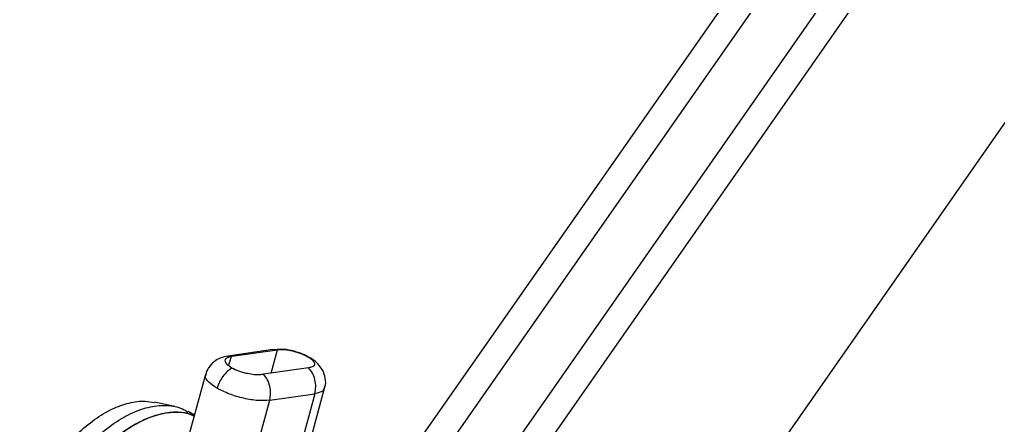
# Model space of a CAD drawing. Header units: millimetres. Extents: x 15 to 1192, y 5 to 836.
# Drawn here: x 654 to 743.2, y 488.3 to 525.3 of the extents above; entities that cross this region are included whole.
import ezdxf

# ---------------------------------------------------------------- set-up
doc = ezdxf.new("R2010")
doc.units = ezdxf.units.MM

msp = doc.modelspace()

# ---------------------------------------------------------------- linework, layer by layer
at = {"color": 7, "linetype": 'Continuous', "lineweight": 25}
for p, q in [((774.282, 594.252), (695.801, 481.945)), ((776.403, 593.027), (697.923, 480.72)), ((757.562, 583.106), (689.437, 485.619)), ((760.149, 582.548), (691.559, 484.394)), ((722.507, 485.437), (789.014, 580.61)), ((677.043, 495.222), (672.935, 494.625)), ((673.334, 494.611), (677.441, 495.209)), ((676.881, 493.069), (677.465, 495.212)), ((677.441, 495.209), (677.044, 495.207)), ((677.441, 495.209), (677.465, 495.212)), ((673.334, 494.611), (672.936, 494.609)), ((673.237, 494.596), (673.011, 493.768)), ((673.237, 494.596), (673.334, 494.611)), ((673.32, 493.538), (673.317, 493.54)), ((680.292, 493.566), (676.185, 492.968)), ((680.316, 493.569), (680.292, 493.566)), ((670.908, 492.954), (669.422, 487.508)), ((676.185, 492.968), (676.087, 492.953)), ((680.282, 486.263), (681.768, 491.71)), ((676.759, 490.605), (680.866, 491.202)), ((680.866, 491.202), (679.38, 485.756)), ((668.123, 490.037), (666.257, 490.433)), ((675.273, 485.158), (676.759, 490.605)), ((669.897, 489.25), (669.332, 489.576)), ((664.428, 488.349), (664.392, 488.328))]:
    msp.add_line(p, q, dxfattribs=at)
for points, knots in [([(680.385, 494.508), (680.234, 494.588), (679.804, 494.818), (678.993, 495.086), (678.125, 495.267), (677.628, 495.24), (677.433, 495.229)], [0, 0, 0, 0, 0.1713698, 0.4893939, 0.7999197, 1, 1, 1, 1]), ([(677.465, 495.212), (677.575, 495.222), (677.785, 495.241), (678.243, 495.214), (678.734, 495.132), (679.219, 495.001), (679.718, 494.834), (680.024, 494.677), (680.226, 494.574)], [0, 0, 0, 0, 0.147042, 0.279731, 0.500428, 0.628904, 0.755239, 1, 1, 1, 1]), ([(672.935, 494.625), (672.718, 494.581), (672.282, 494.492), (671.663, 494.139), (671.152, 493.622), (670.998, 493.168), (670.927, 492.955)], [0, 0, 0, 0, 0.248969, 0.49886, 0.765054, 1, 1, 1, 1]), ([(673.317, 493.54), (673.153, 493.648), (672.904, 493.813), (672.742, 494.034), (672.677, 494.227), (672.749, 494.396), (672.95, 494.529), (673.137, 494.573), (673.237, 494.596)], [0, 0, 0, 0, 0.243311, 0.370145, 0.499641, 0.712322, 0.847331, 1, 1, 1, 1]), ([(680.226, 494.574), (680.387, 494.468), (680.634, 494.306), (680.799, 494.092), (680.863, 493.914), (680.806, 493.759), (680.624, 493.632), (680.425, 493.591), (680.316, 493.569)], [0, 0, 0, 0, 0.24, 0.367509, 0.499535, 0.68905, 0.829619, 1, 1, 1, 1]), ([(681.749, 491.71), (681.765, 491.746), (681.89, 492.028), (681.852, 492.595), (681.651, 493.267), (681.284, 493.811), (680.858, 494.212), (680.53, 494.417), (680.385, 494.508)], [0, 0, 0, 0, 0.034262, 0.265772, 0.462212, 0.647865, 0.843774, 1, 1, 1, 1]), ([(676.087, 492.953), (675.968, 492.938), (675.744, 492.912), (675.279, 492.933), (674.797, 493.004), (674.324, 493.123), (673.824, 493.283), (673.52, 493.437), (673.32, 493.538)], [0, 0, 0, 0, 0.158252, 0.295227, 0.500383, 0.630724, 0.757841, 1, 1, 1, 1]), ([(671.966, 491.696), (671.684, 491.886), (671.12, 492.266), (670.817, 492.717), (670.935, 492.895), (670.963, 492.938)], [0, 0, 0, 0, 0.4316448, 0.8632897, 1, 1, 1, 1]), ([(681.712, 491.727), (681.685, 491.623), (681.619, 491.367), (681.147, 491.264), (680.866, 491.202)], [0, 0, 0, 0, 0.405922, 1, 1, 1, 1]), ([(653.96, 478.225), (654.135, 478.902), (654.484, 480.255), (655.366, 482.3), (656.47, 484.256), (657.78, 486.054), (659.241, 487.625), (660.796, 488.906), (662.387, 489.853), (663.946, 490.411), (665.259, 490.607), (665.965, 490.448), (666.237, 490.387)], [0, 0, 0, 0, 0.1038665, 0.2077329, 0.3115994, 0.4154658, 0.5193323, 0.6231988, 0.7270652, 0.8309317, 0.9347982, 1, 1, 1, 1]), ([(655.179, 477.186), (655.363, 477.899), (655.73, 479.323), (656.658, 481.476), (657.82, 483.535), (659.2, 485.428), (660.737, 487.08), (662.374, 488.43), (664.048, 489.423), (665.696, 490.027), (667.244, 490.197), (668.476, 490.038), (669.083, 489.663), (669.305, 489.527)], [0, 0, 0, 0, 0.094584, 0.189168, 0.283752, 0.378336, 0.47292, 0.567504, 0.662088, 0.756672, 0.851256, 0.945839, 1, 1, 1, 1]), ([(656.239, 476.574), (656.423, 477.286), (656.791, 478.711), (657.719, 480.863), (658.881, 482.922), (660.261, 484.815), (661.798, 486.468), (663.435, 487.818), (665.108, 488.81), (666.759, 489.418), (668.298, 489.572), (669.356, 489.48), (669.813, 489.217), (669.878, 489.18)], [0, 0, 0, 0, 0.098385, 0.19677, 0.295155, 0.39354, 0.491926, 0.590311, 0.688696, 0.787081, 0.885466, 0.983851, 1, 1, 1, 1]), ([(669.872, 489.16), (669.566, 489.276), (668.831, 489.556), (667.454, 489.511), (665.844, 489.095), (664.172, 488.26), (662.512, 487.055), (660.926, 485.522), (659.472, 483.722), (658.215, 481.723), (657.175, 479.6), (656.722, 478.165), (656.496, 477.447)], [0, 0, 0, 0, 0.073716, 0.176637, 0.279557, 0.382478, 0.485398, 0.588318, 0.691239, 0.794159, 0.89708, 1, 1, 1, 1])]:
    msp.add_open_spline(points, degree=3, knots=knots, dxfattribs=at)
for points in [[(673.32, 493.538), (673.174, 493.443), (672.883, 493.251), (672.485, 492.794), (672.155, 492.262), (672.029, 491.885), (671.966, 491.696)], [(680.866, 491.202), (680.906, 491.41), (680.985, 491.824), (680.897, 492.487), (680.673, 493.106), (680.419, 493.412), (680.292, 493.566)], [(676.759, 490.605), (676.798, 490.812), (676.877, 491.226), (676.79, 491.889), (676.566, 492.508), (676.312, 492.815), (676.185, 492.968)], [(676.759, 490.605), (676.418, 490.582), (675.736, 490.536), (674.398, 490.755), (673.043, 491.15), (672.325, 491.514), (671.966, 491.696)]]:
    msp.add_open_spline(points, degree=3, dxfattribs=at)

doc.saveas('drawing.dxf')
